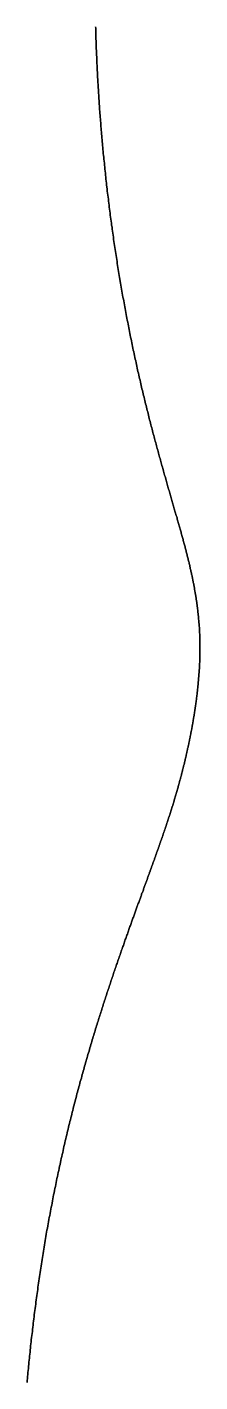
# Model space of a CAD drawing. Header units: inches. Extents: x 130170 to 284068, y 377793 to 804530.
# Drawn here: x 248846.7 to 248861.8, y 747693 to 747811.2 of the extents above; entities that cross this region are included whole.
import ezdxf

# ---------------------------------------------------------------- set-up
doc = ezdxf.new("R2010")
doc.units = ezdxf.units.IN
doc.header["$MEASUREMENT"] = 0
doc.layers.add('muni_il', color=7, linetype='Continuous')

msp = doc.modelspace()

# ---------------------------------------------------------------- linework, layer by layer
at = {"layer": 'muni_il'}
for points in [[(248852.66, 747811.19), (248852.67, 747811.06), (248852.67, 747810.93), (248852.67, 747810.79), (248852.68, 747810.66), (248852.68, 747810.52), (248852.68, 747810.39), (248852.69, 747810.25), (248852.69, 747810.11), (248852.7, 747809.97), (248852.7, 747809.84), (248852.71, 747809.7), (248852.71, 747809.56), (248852.72, 747809.42), (248852.72, 747809.28), (248852.73, 747809.13), (248852.73, 747808.99), (248852.74, 747808.85), (248852.74, 747808.71), (248852.75, 747808.56), (248852.76, 747808.42), (248852.76, 747808.27), (248852.77, 747808.12), (248852.77, 747807.98), (248852.78, 747807.83), (248852.79, 747807.68), (248852.8, 747807.53), (248852.8, 747807.39), (248852.81, 747807.24), (248852.82, 747807.09), (248852.83, 747806.93), (248852.83, 747806.78), (248852.84, 747806.63), (248852.85, 747806.48), (248852.86, 747806.33), (248852.87, 747806.17), (248852.88, 747806.02), (248852.89, 747805.86), (248852.9, 747805.71), (248852.91, 747805.55), (248852.92, 747805.4), (248852.93, 747805.24), (248852.94, 747805.08), (248852.95, 747804.92), (248852.96, 747804.77), (248852.97, 747804.61), (248852.98, 747804.45), (248852.99, 747804.29), (248853, 747804.13), (248853.01, 747803.97), (248853.02, 747803.8), (248853.03, 747803.64), (248853.05, 747803.48), (248853.06, 747803.32), (248853.07, 747803.15), (248853.08, 747802.99), (248853.1, 747802.83), (248853.11, 747802.66), (248853.12, 747802.5), (248853.14, 747802.33), (248853.15, 747802.17), (248853.16, 747802), (248853.18, 747801.83), (248853.19, 747801.67), (248853.21, 747801.5), (248853.22, 747801.33), (248853.24, 747801.16), (248853.25, 747801), (248853.27, 747800.83), (248853.28, 747800.66), (248853.3, 747800.49), (248853.32, 747800.32), (248853.33, 747800.15), (248853.35, 747799.98), (248853.37, 747799.81), (248853.38, 747799.64), (248853.4, 747799.46), (248853.42, 747799.29), (248853.43, 747799.12), (248853.45, 747798.95), (248853.47, 747798.78), (248853.49, 747798.6), (248853.51, 747798.43), (248853.53, 747798.26), (248853.54, 747798.09), (248853.56, 747797.91), (248853.58, 747797.74), (248853.6, 747797.56), (248853.62, 747797.39), (248853.64, 747797.22), (248853.66, 747797.04), (248853.68, 747796.87), (248853.7, 747796.69), (248853.72, 747796.52), (248853.75, 747796.34), (248853.77, 747796.17), (248853.79, 747795.99), (248853.81, 747795.82), (248853.83, 747795.64), (248853.85, 747795.47), (248853.88, 747795.29), (248853.9, 747795.11), (248853.92, 747794.94), (248853.94, 747794.76), (248853.97, 747794.59), (248853.99, 747794.41), (248854.01, 747794.24), (248854.04, 747794.06), (248854.06, 747793.88), (248854.09, 747793.71), (248854.11, 747793.53), (248854.13, 747793.36), (248854.16, 747793.18), (248854.18, 747793.01), (248854.21, 747792.83), (248854.23, 747792.65), (248854.26, 747792.48), (248854.29, 747792.3), (248854.31, 747792.13), (248854.34, 747791.95), (248854.36, 747791.78), (248854.39, 747791.6), (248854.42, 747791.43), (248854.44, 747791.25), (248854.47, 747791.08), (248854.5, 747790.9), (248854.53, 747790.73), (248854.55, 747790.55), (248854.58, 747790.38), (248854.61, 747790.21), (248854.64, 747790.03), (248854.67, 747789.86), (248854.69, 747789.68), (248854.72, 747789.51), (248854.75, 747789.34), (248854.78, 747789.17), (248854.81, 747788.99), (248854.84, 747788.82), (248854.87, 747788.65), (248854.9, 747788.48), (248854.93, 747788.31), (248854.96, 747788.13), (248854.99, 747787.96), (248855.02, 747787.79), (248855.05, 747787.62), (248855.08, 747787.45), (248855.11, 747787.28), (248855.14, 747787.11), (248855.17, 747786.94), (248855.2, 747786.78), (248855.23, 747786.61), (248855.27, 747786.44), (248855.3, 747786.27), (248855.33, 747786.1), (248855.36, 747785.94), (248855.39, 747785.77), (248855.42, 747785.6), (248855.46, 747785.44), (248855.49, 747785.27), (248855.52, 747785.11), (248855.55, 747784.94), (248855.59, 747784.78), (248855.62, 747784.61), (248855.65, 747784.45), (248855.69, 747784.29), (248855.72, 747784.12), (248855.75, 747783.96), (248855.78, 747783.8), (248855.82, 747783.64), (248855.85, 747783.48), (248855.89, 747783.32), (248855.92, 747783.16), (248855.95, 747783), (248855.99, 747782.84), (248856.02, 747782.68), (248856.05, 747782.52), (248856.09, 747782.36), (248856.12, 747782.21), (248856.16, 747782.05), (248856.19, 747781.89), (248856.23, 747781.74), (248856.26, 747781.58), (248856.29, 747781.43), (248856.33, 747781.27), (248856.36, 747781.12), (248856.4, 747780.97), (248856.43, 747780.82), (248856.47, 747780.66), (248856.5, 747780.51), (248856.54, 747780.36), (248856.57, 747780.21), (248856.61, 747780.06), (248856.64, 747779.91), (248856.68, 747779.76), (248856.71, 747779.61), (248856.75, 747779.47), (248856.78, 747779.32), (248856.82, 747779.17), (248856.85, 747779.03), (248856.89, 747778.88), (248856.92, 747778.73), (248856.96, 747778.59), (248856.99, 747778.45), (248857.03, 747778.3), (248857.06, 747778.16), (248857.1, 747778.02), (248857.14, 747777.88), (248857.17, 747777.74), (248857.21, 747777.6), (248857.24, 747777.46), (248857.28, 747777.32), (248857.31, 747777.18), (248857.35, 747777.04), (248857.38, 747776.9), (248857.42, 747776.76), (248857.45, 747776.63), (248857.49, 747776.49), (248857.52, 747776.36), (248857.56, 747776.22), (248857.59, 747776.09), (248857.63, 747775.95), (248857.66, 747775.82), (248857.7, 747775.69), (248857.73, 747775.56), (248857.77, 747775.43), (248857.8, 747775.3), (248857.84, 747775.17), (248857.87, 747775.04), (248857.91, 747774.91), (248857.94, 747774.78), (248857.98, 747774.65), (248858.01, 747774.52), (248858.05, 747774.4), (248858.08, 747774.27), (248858.11, 747774.15), (248858.15, 747774.02), (248858.18, 747773.9), (248858.22, 747773.77), (248858.25, 747773.65), (248858.29, 747773.53), (248858.32, 747773.4), (248858.35, 747773.28), (248858.39, 747773.16), (248858.42, 747773.04), (248858.45, 747772.92), (248858.49, 747772.8), (248858.52, 747772.68), (248858.56, 747772.57), (248858.59, 747772.45), (248858.62, 747772.33), (248858.65, 747772.21), (248858.69, 747772.1), (248858.72, 747771.98), (248858.75, 747771.87), (248858.79, 747771.75), (248858.82, 747771.64), (248858.85, 747771.53), (248858.88, 747771.41), (248858.92, 747771.3), (248858.95, 747771.19), (248858.98, 747771.08), (248859.01, 747770.97), (248859.04, 747770.86), (248859.08, 747770.75), (248859.11, 747770.64), (248859.14, 747770.53), (248859.17, 747770.42), (248859.2, 747770.32), (248859.23, 747770.21), (248859.26, 747770.1), (248859.29, 747770), (248859.32, 747769.89), (248859.35, 747769.78), (248859.38, 747769.68), (248859.41, 747769.58), (248859.44, 747769.47), (248859.47, 747769.37), (248859.5, 747769.27), (248859.53, 747769.16), (248859.56, 747769.06), (248859.59, 747768.96), (248859.62, 747768.86), (248859.65, 747768.76), (248859.68, 747768.66), (248859.71, 747768.56), (248859.74, 747768.46), (248859.77, 747768.36), (248859.79, 747768.26), (248859.82, 747768.16), (248859.85, 747768.07), (248859.88, 747767.97), (248859.9, 747767.87), (248859.93, 747767.78), (248859.96, 747767.68), (248859.99, 747767.58), (248860.01, 747767.49), (248860.04, 747767.39), (248860.07, 747767.3), (248860.09, 747767.21), (248860.12, 747767.11), (248860.14, 747767.02), (248860.17, 747766.93), (248860.2, 747766.83), (248860.22, 747766.74), (248860.25, 747766.65), (248860.27, 747766.56), (248860.3, 747766.47), (248860.32, 747766.38), (248860.35, 747766.29), (248860.37, 747766.2), (248860.39, 747766.11), (248860.42, 747766.02), (248860.44, 747765.93), (248860.47, 747765.84), (248860.49, 747765.75), (248860.51, 747765.66), (248860.54, 747765.57), (248860.56, 747765.49), (248860.58, 747765.4), (248860.6, 747765.31), (248860.63, 747765.23), (248860.65, 747765.14), (248860.67, 747765.05), (248860.69, 747764.97), (248860.71, 747764.88), (248860.73, 747764.8), (248860.75, 747764.71), (248860.78, 747764.63), (248860.8, 747764.54), (248860.82, 747764.46), (248860.84, 747764.37), (248860.86, 747764.29), (248860.88, 747764.21), (248860.9, 747764.12), (248860.91, 747764.04), (248860.93, 747763.96), (248860.95, 747763.87), (248860.97, 747763.79), (248860.99, 747763.71), (248861.01, 747763.63), (248861.03, 747763.55), (248861.04, 747763.46), (248861.06, 747763.38), (248861.08, 747763.3), (248861.1, 747763.22), (248861.11, 747763.14), (248861.13, 747763.06), (248861.15, 747762.98), (248861.16, 747762.9), (248861.18, 747762.82), (248861.19, 747762.74), (248861.21, 747762.66), (248861.23, 747762.58), (248861.24, 747762.5), (248861.26, 747762.42), (248861.27, 747762.34), (248861.29, 747762.26), (248861.3, 747762.18), (248861.31, 747762.1), (248861.33, 747762.03), (248861.34, 747761.95), (248861.35, 747761.87), (248861.37, 747761.79), (248861.38, 747761.71), (248861.39, 747761.64), (248861.41, 747761.56), (248861.42, 747761.48), (248861.43, 747761.4), (248861.44, 747761.33), (248861.45, 747761.25), (248861.47, 747761.17), (248861.48, 747761.09), (248861.49, 747761.02), (248861.5, 747760.94), (248861.51, 747760.86), (248861.52, 747760.79), (248861.53, 747760.71), (248861.54, 747760.64), (248861.55, 747760.56), (248861.56, 747760.48), (248861.57, 747760.41), (248861.58, 747760.33), (248861.59, 747760.26), (248861.6, 747760.18), (248861.6, 747760.1), (248861.61, 747760.03), (248861.62, 747759.95), (248861.63, 747759.88), (248861.64, 747759.8), (248861.64, 747759.73), (248861.65, 747759.65), (248861.66, 747759.58), (248861.66, 747759.5), (248861.67, 747759.43), (248861.68, 747759.35), (248861.68, 747759.28), (248861.69, 747759.2), (248861.7, 747759.13), (248861.7, 747759.05), (248861.71, 747758.98), (248861.71, 747758.9), (248861.72, 747758.83), (248861.72, 747758.76), (248861.73, 747758.68), (248861.73, 747758.61), (248861.73, 747758.53), (248861.74, 747758.46), (248861.74, 747758.39), (248861.74, 747758.31), (248861.75, 747758.24), (248861.75, 747758.16), (248861.75, 747758.09), (248861.76, 747758.02), (248861.76, 747757.94), (248861.76, 747757.87), (248861.76, 747757.8), (248861.77, 747757.72), (248861.77, 747757.65), (248861.77, 747757.58), (248861.77, 747757.5), (248861.77, 747757.43), (248861.77, 747757.36), (248861.77, 747757.28), (248861.77, 747757.21), (248861.77, 747757.14), (248861.77, 747757.06), (248861.77, 747756.99), (248861.77, 747756.92), (248861.77, 747756.85), (248861.77, 747756.77), (248861.77, 747756.7), (248861.77, 747756.63), (248861.77, 747756.56), (248861.77, 747756.48), (248861.77, 747756.41), (248861.77, 747756.34), (248861.76, 747756.27), (248861.76, 747756.19), (248861.76, 747756.12), (248861.76, 747756.05), (248861.76, 747755.98), (248861.75, 747755.91), (248861.75, 747755.83), (248861.75, 747755.76), (248861.74, 747755.69), (248861.74, 747755.62), (248861.74, 747755.55), (248861.73, 747755.48), (248861.73, 747755.41), (248861.73, 747755.33), (248861.72, 747755.26), (248861.72, 747755.19), (248861.71, 747755.12), (248861.71, 747755.05), (248861.71, 747754.98), (248861.7, 747754.91), (248861.7, 747754.84), (248861.69, 747754.77), (248861.69, 747754.7), (248861.68, 747754.63), (248861.68, 747754.56), (248861.67, 747754.49), (248861.66, 747754.42), (248861.66, 747754.35), (248861.65, 747754.28), (248861.65, 747754.21), (248861.64, 747754.14), (248861.63, 747754.07), (248861.63, 747754), (248861.62, 747753.93), (248861.61, 747753.86), (248861.61, 747753.79), (248861.6, 747753.72), (248861.59, 747753.65), (248861.59, 747753.58), (248861.58, 747753.51), (248861.57, 747753.44), (248861.56, 747753.37), (248861.56, 747753.31), (248861.55, 747753.24), (248861.54, 747753.17), (248861.53, 747753.1), (248861.53, 747753.03), (248861.52, 747752.96), (248861.51, 747752.9), (248861.5, 747752.83), (248861.49, 747752.76), (248861.48, 747752.69), (248861.48, 747752.63), (248861.47, 747752.56), (248861.46, 747752.49), (248861.45, 747752.43), (248861.44, 747752.36), (248861.43, 747752.29), (248861.42, 747752.23), (248861.41, 747752.16), (248861.4, 747752.09), (248861.39, 747752.03), (248861.39, 747751.96), (248861.38, 747751.9), (248861.37, 747751.83), (248861.36, 747751.76), (248861.35, 747751.7), (248861.34, 747751.63), (248861.33, 747751.57), (248861.32, 747751.5), (248861.31, 747751.44), (248861.3, 747751.37), (248861.29, 747751.31), (248861.28, 747751.25), (248861.27, 747751.18), (248861.26, 747751.12), (248861.25, 747751.05), (248861.23, 747750.99), (248861.22, 747750.93), (248861.21, 747750.86), (248861.2, 747750.8), (248861.19, 747750.74), (248861.18, 747750.67), (248861.17, 747750.61), (248861.16, 747750.55), (248861.15, 747750.49), (248861.14, 747750.42), (248861.13, 747750.36), (248861.12, 747750.3), (248861.1, 747750.24), (248861.09, 747750.18), (248861.08, 747750.12), (248861.07, 747750.06), (248861.06, 747749.99), (248861.05, 747749.93), (248861.04, 747749.87), (248861.03, 747749.81), (248861.01, 747749.75), (248861, 747749.69), (248860.99, 747749.63), (248860.98, 747749.57), (248860.97, 747749.51), (248860.96, 747749.45), (248860.94, 747749.39), (248860.93, 747749.33), (248860.92, 747749.28), (248860.91, 747749.22), (248860.9, 747749.16), (248860.89, 747749.1), (248860.87, 747749.04), (248860.86, 747748.98), (248860.85, 747748.93), (248860.84, 747748.87), (248860.83, 747748.81), (248860.81, 747748.75), (248860.8, 747748.7), (248860.79, 747748.64), (248860.78, 747748.58), (248860.77, 747748.52), (248860.75, 747748.47), (248860.74, 747748.41), (248860.73, 747748.36), (248860.72, 747748.3), (248860.7, 747748.24), (248860.69, 747748.19), (248860.68, 747748.13), (248860.67, 747748.08), (248860.66, 747748.02), (248860.64, 747747.97), (248860.63, 747747.91), (248860.62, 747747.86), (248860.61, 747747.8), (248860.59, 747747.75), (248860.58, 747747.69), (248860.57, 747747.64), (248860.56, 747747.59), (248860.54, 747747.53), (248860.53, 747747.48), (248860.52, 747747.42), (248860.51, 747747.37), (248860.49, 747747.32), (248860.48, 747747.27), (248860.47, 747747.21), (248860.46, 747747.16), (248860.44, 747747.11), (248860.43, 747747.05), (248860.42, 747747), (248860.41, 747746.95), (248860.39, 747746.9), (248860.38, 747746.85), (248860.37, 747746.79), (248860.35, 747746.74), (248860.34, 747746.69), (248860.33, 747746.64), (248860.32, 747746.59), (248860.3, 747746.54), (248860.29, 747746.49), (248860.28, 747746.44), (248860.26, 747746.39), (248860.25, 747746.33), (248860.24, 747746.28), (248860.23, 747746.23), (248860.21, 747746.18), (248860.2, 747746.13), (248860.19, 747746.08), (248860.17, 747746.03), (248860.16, 747745.98), (248860.15, 747745.93), (248860.14, 747745.88), (248860.12, 747745.83), (248860.11, 747745.78), (248860.1, 747745.74), (248860.08, 747745.69), (248860.07, 747745.64), (248860.06, 747745.59), (248860.04, 747745.54), (248860.03, 747745.49), (248860.02, 747745.44), (248860, 747745.39), (248859.99, 747745.34), (248859.98, 747745.3), (248859.96, 747745.25), (248859.95, 747745.2), (248859.94, 747745.15), (248859.92, 747745.1), (248859.91, 747745.05), (248859.9, 747745), (248859.88, 747744.96), (248859.87, 747744.91), (248859.86, 747744.86), (248859.84, 747744.81), (248859.83, 747744.76), (248859.82, 747744.72), (248859.8, 747744.67), (248859.79, 747744.62), (248859.77, 747744.57), (248859.76, 747744.52), (248859.75, 747744.48), (248859.73, 747744.43), (248859.72, 747744.38), (248859.71, 747744.33), (248859.69, 747744.29), (248859.68, 747744.24), (248859.66, 747744.19), (248859.65, 747744.14), (248859.63, 747744.09), (248859.62, 747744.05), (248859.61, 747744), (248859.59, 747743.95), (248859.58, 747743.9), (248859.56, 747743.86), (248859.55, 747743.81), (248859.53, 747743.76), (248859.52, 747743.71), (248859.51, 747743.66), (248859.49, 747743.62), (248859.48, 747743.57), (248859.46, 747743.52), (248859.45, 747743.47), (248859.43, 747743.43), (248859.42, 747743.38), (248859.4, 747743.33), (248859.39, 747743.28), (248859.37, 747743.23), (248859.36, 747743.18), (248859.34, 747743.14), (248859.33, 747743.09), (248859.31, 747743.04), (248859.3, 747742.99), (248859.28, 747742.94), (248859.27, 747742.89), (248859.25, 747742.85), (248859.24, 747742.8), (248859.22, 747742.75), (248859.2, 747742.7), (248859.19, 747742.65), (248859.17, 747742.6), (248859.16, 747742.55), (248859.14, 747742.5), (248859.13, 747742.45), (248859.11, 747742.4), (248859.09, 747742.35), (248859.08, 747742.3), (248859.06, 747742.25), (248859.04, 747742.2), (248859.03, 747742.15), (248859.01, 747742.1), (248859, 747742.05), (248858.98, 747742), (248858.96, 747741.95), (248858.95, 747741.9), (248858.93, 747741.85), (248858.91, 747741.8), (248858.89, 747741.75), (248858.88, 747741.7), (248858.86, 747741.65), (248858.84, 747741.6), (248858.83, 747741.54), (248858.81, 747741.49), (248858.79, 747741.44), (248858.77, 747741.39), (248858.76, 747741.34), (248858.74, 747741.28), (248858.72, 747741.23), (248858.7, 747741.18), (248858.68, 747741.12), (248858.67, 747741.07), (248858.65, 747741.02), (248858.63, 747740.96), (248858.61, 747740.91), (248858.59, 747740.86), (248858.57, 747740.8), (248858.55, 747740.75), (248858.54, 747740.69), (248858.52, 747740.64), (248858.5, 747740.58), (248858.48, 747740.53), (248858.46, 747740.47), (248858.44, 747740.42), (248858.42, 747740.36), (248858.4, 747740.31), (248858.38, 747740.25), (248858.36, 747740.19), (248858.34, 747740.14), (248858.32, 747740.08), (248858.3, 747740.02), (248858.28, 747739.97), (248858.26, 747739.91), (248858.24, 747739.85), (248858.22, 747739.79), (248858.2, 747739.74), (248858.18, 747739.68), (248858.16, 747739.62), (248858.14, 747739.56), (248858.12, 747739.5), (248858.1, 747739.44), (248858.08, 747739.38), (248858.05, 747739.32), (248858.03, 747739.26), (248858.01, 747739.2), (248857.99, 747739.14), (248857.97, 747739.08), (248857.95, 747739.02), (248857.92, 747738.96), (248857.9, 747738.89), (248857.88, 747738.83), (248857.86, 747738.77), (248857.83, 747738.71), (248857.81, 747738.64), (248857.79, 747738.58), (248857.77, 747738.52), (248857.74, 747738.45), (248857.72, 747738.39), (248857.7, 747738.32), (248857.67, 747738.26), (248857.65, 747738.19), (248857.63, 747738.13), (248857.6, 747738.06), (248857.58, 747738), (248857.55, 747737.93), (248857.53, 747737.86), (248857.51, 747737.8), (248857.48, 747737.73), (248857.46, 747737.66), (248857.43, 747737.59), (248857.41, 747737.52), (248857.38, 747737.45), (248857.36, 747737.39), (248857.33, 747737.32), (248857.31, 747737.25), (248857.28, 747737.18), (248857.25, 747737.11), (248857.23, 747737.04), (248857.2, 747736.96), (248857.18, 747736.89), (248857.15, 747736.82), (248857.12, 747736.75), (248857.1, 747736.68), (248857.07, 747736.6), (248857.04, 747736.53), (248857.02, 747736.46), (248856.99, 747736.38), (248856.96, 747736.31), (248856.94, 747736.23), (248856.91, 747736.16), (248856.88, 747736.08), (248856.85, 747736.01), (248856.83, 747735.93), (248856.8, 747735.85), (248856.77, 747735.78), (248856.74, 747735.7), (248856.71, 747735.62), (248856.68, 747735.54), (248856.66, 747735.46), (248856.63, 747735.39), (248856.6, 747735.31), (248856.57, 747735.23), (248856.54, 747735.15), (248856.51, 747735.07), (248856.48, 747734.98), (248856.45, 747734.9), (248856.42, 747734.82), (248856.39, 747734.74), (248856.36, 747734.66), (248856.33, 747734.57), (248856.3, 747734.49), (248856.27, 747734.41), (248856.24, 747734.32), (248856.21, 747734.24), (248856.18, 747734.15), (248856.15, 747734.06), (248856.11, 747733.98), (248856.08, 747733.89), (248856.05, 747733.81), (248856.02, 747733.72), (248855.99, 747733.63), (248855.96, 747733.54), (248855.92, 747733.45), (248855.89, 747733.36), (248855.86, 747733.27), (248855.83, 747733.18), (248855.79, 747733.09), (248855.76, 747733), (248855.73, 747732.91), (248855.7, 747732.82), (248855.66, 747732.73), (248855.63, 747732.63), (248855.6, 747732.54), (248855.56, 747732.45), (248855.53, 747732.35), (248855.49, 747732.26), (248855.46, 747732.16), (248855.43, 747732.07), (248855.39, 747731.97), (248855.36, 747731.87), (248855.32, 747731.78), (248855.29, 747731.68), (248855.25, 747731.58), (248855.22, 747731.48), (248855.18, 747731.38), (248855.15, 747731.28), (248855.11, 747731.18), (248855.08, 747731.08), (248855.04, 747730.98), (248855.01, 747730.88), (248854.97, 747730.78), (248854.93, 747730.67), (248854.9, 747730.57), (248854.86, 747730.47), (248854.82, 747730.36), (248854.79, 747730.26), (248854.75, 747730.15), (248854.71, 747730.05), (248854.68, 747729.94), (248854.64, 747729.83), (248854.6, 747729.73), (248854.57, 747729.62), (248854.53, 747729.51), (248854.49, 747729.4), (248854.45, 747729.29), (248854.42, 747729.18), (248854.38, 747729.07), (248854.34, 747728.96), (248854.3, 747728.85), (248854.26, 747728.74), (248854.23, 747728.62), (248854.19, 747728.51), (248854.15, 747728.4), (248854.11, 747728.28), (248854.07, 747728.17), (248854.03, 747728.05), (248853.99, 747727.94), (248853.95, 747727.82), (248853.92, 747727.7), (248853.88, 747727.59), (248853.84, 747727.47), (248853.8, 747727.35), (248853.76, 747727.23), (248853.72, 747727.11), (248853.68, 747726.99), (248853.64, 747726.87), (248853.6, 747726.75), (248853.56, 747726.63), (248853.52, 747726.5), (248853.48, 747726.38), (248853.44, 747726.26), (248853.4, 747726.13), (248853.36, 747726.01), (248853.32, 747725.88), (248853.28, 747725.76), (248853.24, 747725.63), (248853.2, 747725.51), (248853.16, 747725.38), (248853.11, 747725.25), (248853.07, 747725.12), (248853.03, 747724.99), (248852.99, 747724.86), (248852.95, 747724.73), (248852.91, 747724.6), (248852.87, 747724.47), (248852.83, 747724.34), (248852.79, 747724.2), (248852.74, 747724.07), (248852.7, 747723.94), (248852.66, 747723.8), (248852.62, 747723.67), (248852.58, 747723.53), (248852.54, 747723.4), (248852.5, 747723.26), (248852.45, 747723.12), (248852.41, 747722.98), (248852.37, 747722.85), (248852.33, 747722.71), (248852.29, 747722.57), (248852.25, 747722.43), (248852.2, 747722.29), (248852.16, 747722.15), (248852.12, 747722), (248852.08, 747721.86), (248852.04, 747721.72), (248851.99, 747721.57), (248851.95, 747721.43), (248851.91, 747721.29), (248851.87, 747721.14), (248851.83, 747721), (248851.78, 747720.85), (248851.74, 747720.7), (248851.7, 747720.55), (248851.66, 747720.41), (248851.62, 747720.26), (248851.57, 747720.11), (248851.53, 747719.96), (248851.49, 747719.81), (248851.45, 747719.66), (248851.41, 747719.51), (248851.36, 747719.35), (248851.32, 747719.2), (248851.28, 747719.05), (248851.24, 747718.89), (248851.2, 747718.74), (248851.16, 747718.59), (248851.11, 747718.43), (248851.07, 747718.27), (248851.03, 747718.12), (248850.99, 747717.96), (248850.95, 747717.8), (248850.91, 747717.65), (248850.87, 747717.49), (248850.82, 747717.33), (248850.78, 747717.17), (248850.74, 747717.01), (248850.7, 747716.85), (248850.66, 747716.69), (248850.62, 747716.53), (248850.58, 747716.36), (248850.54, 747716.2), (248850.5, 747716.04), (248850.46, 747715.87), (248850.41, 747715.71), (248850.37, 747715.55), (248850.33, 747715.38), (248850.29, 747715.22), (248850.25, 747715.05), (248850.21, 747714.88), (248850.17, 747714.72), (248850.13, 747714.55), (248850.09, 747714.38), (248850.05, 747714.21), (248850.01, 747714.04), (248849.97, 747713.87), (248849.93, 747713.7), (248849.89, 747713.53), (248849.86, 747713.36), (248849.82, 747713.19), (248849.78, 747713.02), (248849.74, 747712.85), (248849.7, 747712.68), (248849.66, 747712.5), (248849.62, 747712.33), (248849.58, 747712.16), (248849.55, 747711.98), (248849.51, 747711.81), (248849.47, 747711.63), (248849.43, 747711.46), (248849.4, 747711.28), (248849.36, 747711.11), (248849.32, 747710.93), (248849.28, 747710.76), (248849.25, 747710.58), (248849.21, 747710.4), (248849.17, 747710.22), (248849.14, 747710.05), (248849.1, 747709.87), (248849.06, 747709.69), (248849.03, 747709.51), (248848.99, 747709.33), (248848.96, 747709.15), (248848.92, 747708.97), (248848.89, 747708.79), (248848.85, 747708.61), (248848.82, 747708.43), (248848.78, 747708.25), (248848.75, 747708.07), (248848.71, 747707.89), (248848.68, 747707.71), (248848.65, 747707.52), (248848.61, 747707.34), (248848.58, 747707.16), (248848.54, 747706.98), (248848.51, 747706.79), (248848.48, 747706.61), (248848.45, 747706.43), (248848.41, 747706.25), (248848.38, 747706.06), (248848.35, 747705.88), (248848.32, 747705.7), (248848.29, 747705.51), (248848.25, 747705.33), (248848.22, 747705.14), (248848.19, 747704.96), (248848.16, 747704.77), (248848.13, 747704.59), (248848.1, 747704.41), (248848.07, 747704.22), (248848.04, 747704.04), (248848.01, 747703.85), (248847.98, 747703.67), (248847.95, 747703.48), (248847.92, 747703.3), (248847.9, 747703.11), (248847.87, 747702.93), (248847.84, 747702.74), (248847.81, 747702.56), (248847.78, 747702.37), (248847.76, 747702.19), (248847.73, 747702), (248847.7, 747701.82), (248847.67, 747701.63), (248847.65, 747701.45), (248847.62, 747701.26), (248847.6, 747701.08), (248847.57, 747700.89), (248847.54, 747700.71), (248847.52, 747700.53), (248847.49, 747700.34), (248847.47, 747700.16), (248847.44, 747699.97), (248847.42, 747699.79), (248847.4, 747699.61), (248847.37, 747699.42), (248847.35, 747699.24), (248847.33, 747699.05), (248847.3, 747698.87), (248847.28, 747698.69), (248847.26, 747698.51), (248847.23, 747698.32), (248847.21, 747698.14), (248847.19, 747697.96), (248847.17, 747697.78), (248847.15, 747697.59), (248847.13, 747697.41), (248847.1, 747697.23), (248847.08, 747697.05), (248847.06, 747696.87), (248847.04, 747696.69), (248847.02, 747696.51), (248847, 747696.33), (248846.98, 747696.15), (248846.96, 747695.97), (248846.94, 747695.79), (248846.93, 747695.61), (248846.91, 747695.43), (248846.89, 747695.25), (248846.87, 747695.07), (248846.85, 747694.9), (248846.83, 747694.72), (248846.82, 747694.54), (248846.8, 747694.37), (248846.78, 747694.19), (248846.76, 747694.01), (248846.75, 747693.84), (248846.73, 747693.66), (248846.71, 747693.49), (248846.7, 747693.31), (248846.68, 747693.14), (248846.67, 747692.97)], [(248846.67, 747692.97), (248846.68, 747693.14), (248846.7, 747693.31), (248846.71, 747693.49), (248846.73, 747693.66), (248846.75, 747693.84), (248846.76, 747694.01), (248846.78, 747694.19), (248846.8, 747694.37), (248846.82, 747694.54), (248846.83, 747694.72), (248846.85, 747694.9), (248846.87, 747695.07), (248846.89, 747695.25), (248846.91, 747695.43), (248846.93, 747695.61), (248846.94, 747695.79), (248846.96, 747695.97), (248846.98, 747696.15), (248847, 747696.33), (248847.02, 747696.51), (248847.04, 747696.69), (248847.06, 747696.87), (248847.08, 747697.05), (248847.1, 747697.23), (248847.13, 747697.41), (248847.15, 747697.59), (248847.17, 747697.78), (248847.19, 747697.96), (248847.21, 747698.14), (248847.23, 747698.32), (248847.26, 747698.51), (248847.28, 747698.69), (248847.3, 747698.87), (248847.33, 747699.05), (248847.35, 747699.24), (248847.37, 747699.42), (248847.4, 747699.61), (248847.42, 747699.79), (248847.44, 747699.97), (248847.47, 747700.16), (248847.49, 747700.34), (248847.52, 747700.53), (248847.54, 747700.71), (248847.57, 747700.89), (248847.6, 747701.08), (248847.62, 747701.26), (248847.65, 747701.45), (248847.67, 747701.63), (248847.7, 747701.82), (248847.73, 747702), (248847.76, 747702.19), (248847.78, 747702.37), (248847.81, 747702.56), (248847.84, 747702.74), (248847.87, 747702.93), (248847.9, 747703.11), (248847.92, 747703.3), (248847.95, 747703.48), (248847.98, 747703.67), (248848.01, 747703.85), (248848.04, 747704.04), (248848.07, 747704.22), (248848.1, 747704.41), (248848.13, 747704.59), (248848.16, 747704.77), (248848.19, 747704.96), (248848.22, 747705.14), (248848.25, 747705.33), (248848.29, 747705.51), (248848.32, 747705.7), (248848.35, 747705.88), (248848.38, 747706.06), (248848.41, 747706.25), (248848.45, 747706.43), (248848.48, 747706.61), (248848.51, 747706.79), (248848.54, 747706.98), (248848.58, 747707.16), (248848.61, 747707.34), (248848.65, 747707.52), (248848.68, 747707.71), (248848.71, 747707.89), (248848.75, 747708.07), (248848.78, 747708.25), (248848.82, 747708.43), (248848.85, 747708.61), (248848.89, 747708.79), (248848.92, 747708.97), (248848.96, 747709.15), (248848.99, 747709.33), (248849.03, 747709.51), (248849.06, 747709.69), (248849.1, 747709.87), (248849.14, 747710.05), (248849.17, 747710.22), (248849.21, 747710.4), (248849.25, 747710.58), (248849.28, 747710.76), (248849.32, 747710.93), (248849.36, 747711.11), (248849.4, 747711.28), (248849.43, 747711.46), (248849.47, 747711.63), (248849.51, 747711.81), (248849.55, 747711.98), (248849.58, 747712.16), (248849.62, 747712.33), (248849.66, 747712.5), (248849.7, 747712.68), (248849.74, 747712.85), (248849.78, 747713.02), (248849.82, 747713.19), (248849.86, 747713.36), (248849.89, 747713.53), (248849.93, 747713.7), (248849.97, 747713.87), (248850.01, 747714.04), (248850.05, 747714.21), (248850.09, 747714.38), (248850.13, 747714.55), (248850.17, 747714.72), (248850.21, 747714.88), (248850.25, 747715.05), (248850.29, 747715.22), (248850.33, 747715.38), (248850.37, 747715.55), (248850.41, 747715.71), (248850.46, 747715.87), (248850.5, 747716.04), (248850.54, 747716.2), (248850.58, 747716.36), (248850.62, 747716.53), (248850.66, 747716.69), (248850.7, 747716.85), (248850.74, 747717.01), (248850.78, 747717.17), (248850.82, 747717.33), (248850.87, 747717.49), (248850.91, 747717.65), (248850.95, 747717.8), (248850.99, 747717.96), (248851.03, 747718.12), (248851.07, 747718.27), (248851.11, 747718.43), (248851.16, 747718.59), (248851.2, 747718.74), (248851.24, 747718.89), (248851.28, 747719.05), (248851.32, 747719.2), (248851.36, 747719.35), (248851.41, 747719.51), (248851.45, 747719.66), (248851.49, 747719.81), (248851.53, 747719.96), (248851.57, 747720.11), (248851.62, 747720.26), (248851.66, 747720.41), (248851.7, 747720.55), (248851.74, 747720.7), (248851.78, 747720.85), (248851.83, 747721), (248851.87, 747721.14), (248851.91, 747721.29), (248851.95, 747721.43), (248851.99, 747721.57), (248852.04, 747721.72), (248852.08, 747721.86), (248852.12, 747722), (248852.16, 747722.15), (248852.2, 747722.29), (248852.25, 747722.43), (248852.29, 747722.57), (248852.33, 747722.71), (248852.37, 747722.85), (248852.41, 747722.98), (248852.45, 747723.12), (248852.5, 747723.26), (248852.54, 747723.4), (248852.58, 747723.53), (248852.62, 747723.67), (248852.66, 747723.8), (248852.7, 747723.94), (248852.74, 747724.07), (248852.79, 747724.2), (248852.83, 747724.34), (248852.87, 747724.47), (248852.91, 747724.6), (248852.95, 747724.73), (248852.99, 747724.86), (248853.03, 747724.99), (248853.07, 747725.12), (248853.11, 747725.25), (248853.16, 747725.38), (248853.2, 747725.51), (248853.24, 747725.63), (248853.28, 747725.76), (248853.32, 747725.88), (248853.36, 747726.01), (248853.4, 747726.13), (248853.44, 747726.26), (248853.48, 747726.38), (248853.52, 747726.5), (248853.56, 747726.63), (248853.6, 747726.75), (248853.64, 747726.87), (248853.68, 747726.99), (248853.72, 747727.11), (248853.76, 747727.23), (248853.8, 747727.35), (248853.84, 747727.47), (248853.88, 747727.59), (248853.92, 747727.7), (248853.95, 747727.82), (248853.99, 747727.94), (248854.03, 747728.05), (248854.07, 747728.17), (248854.11, 747728.28), (248854.15, 747728.4), (248854.19, 747728.51), (248854.23, 747728.62), (248854.26, 747728.74), (248854.3, 747728.85), (248854.34, 747728.96), (248854.38, 747729.07), (248854.42, 747729.18), (248854.45, 747729.29), (248854.49, 747729.4), (248854.53, 747729.51), (248854.57, 747729.62), (248854.6, 747729.73), (248854.64, 747729.83), (248854.68, 747729.94), (248854.71, 747730.05), (248854.75, 747730.15), (248854.79, 747730.26), (248854.82, 747730.36), (248854.86, 747730.47), (248854.9, 747730.57), (248854.93, 747730.67), (248854.97, 747730.78), (248855.01, 747730.88), (248855.04, 747730.98), (248855.08, 747731.08), (248855.11, 747731.18), (248855.15, 747731.28), (248855.18, 747731.38), (248855.22, 747731.48), (248855.25, 747731.58), (248855.29, 747731.68), (248855.32, 747731.78), (248855.36, 747731.87), (248855.39, 747731.97), (248855.43, 747732.07), (248855.46, 747732.16), (248855.49, 747732.26), (248855.53, 747732.35), (248855.56, 747732.45), (248855.6, 747732.54), (248855.63, 747732.63), (248855.66, 747732.73), (248855.7, 747732.82), (248855.73, 747732.91), (248855.76, 747733), (248855.79, 747733.09), (248855.83, 747733.18), (248855.86, 747733.27), (248855.89, 747733.36), (248855.92, 747733.45), (248855.96, 747733.54), (248855.99, 747733.63), (248856.02, 747733.72), (248856.05, 747733.81), (248856.08, 747733.89), (248856.11, 747733.98), (248856.15, 747734.06), (248856.18, 747734.15), (248856.21, 747734.24), (248856.24, 747734.32), (248856.27, 747734.41), (248856.3, 747734.49), (248856.33, 747734.57), (248856.36, 747734.66), (248856.39, 747734.74), (248856.42, 747734.82), (248856.45, 747734.9), (248856.48, 747734.98), (248856.51, 747735.07), (248856.54, 747735.15), (248856.57, 747735.23), (248856.6, 747735.31), (248856.63, 747735.39), (248856.66, 747735.46), (248856.68, 747735.54), (248856.71, 747735.62), (248856.74, 747735.7), (248856.77, 747735.78), (248856.8, 747735.85), (248856.83, 747735.93), (248856.85, 747736.01), (248856.88, 747736.08), (248856.91, 747736.16), (248856.94, 747736.23), (248856.96, 747736.31), (248856.99, 747736.38), (248857.02, 747736.46), (248857.04, 747736.53), (248857.07, 747736.6), (248857.1, 747736.68), (248857.12, 747736.75), (248857.15, 747736.82), (248857.18, 747736.89), (248857.2, 747736.96), (248857.23, 747737.04), (248857.25, 747737.11), (248857.28, 747737.18), (248857.31, 747737.25), (248857.33, 747737.32), (248857.36, 747737.39), (248857.38, 747737.45), (248857.41, 747737.52), (248857.43, 747737.59), (248857.46, 747737.66), (248857.48, 747737.73), (248857.51, 747737.8), (248857.53, 747737.86), (248857.55, 747737.93), (248857.58, 747738), (248857.6, 747738.06), (248857.63, 747738.13), (248857.65, 747738.19), (248857.67, 747738.26), (248857.7, 747738.32), (248857.72, 747738.39), (248857.74, 747738.45), (248857.77, 747738.52), (248857.79, 747738.58), (248857.81, 747738.64), (248857.83, 747738.71), (248857.86, 747738.77), (248857.88, 747738.83), (248857.9, 747738.89), (248857.92, 747738.96), (248857.95, 747739.02), (248857.97, 747739.08), (248857.99, 747739.14), (248858.01, 747739.2), (248858.03, 747739.26), (248858.05, 747739.32), (248858.08, 747739.38), (248858.1, 747739.44), (248858.12, 747739.5), (248858.14, 747739.56), (248858.16, 747739.62), (248858.18, 747739.68), (248858.2, 747739.74), (248858.22, 747739.79), (248858.24, 747739.85), (248858.26, 747739.91), (248858.28, 747739.97), (248858.3, 747740.02), (248858.32, 747740.08), (248858.34, 747740.14), (248858.36, 747740.19), (248858.38, 747740.25), (248858.4, 747740.31), (248858.42, 747740.36), (248858.44, 747740.42), (248858.46, 747740.47), (248858.48, 747740.53), (248858.5, 747740.58), (248858.52, 747740.64), (248858.54, 747740.69), (248858.55, 747740.75), (248858.57, 747740.8), (248858.59, 747740.86), (248858.61, 747740.91), (248858.63, 747740.96), (248858.65, 747741.02), (248858.67, 747741.07), (248858.68, 747741.12), (248858.7, 747741.18), (248858.72, 747741.23), (248858.74, 747741.28), (248858.76, 747741.34), (248858.77, 747741.39), (248858.79, 747741.44), (248858.81, 747741.49), (248858.83, 747741.54), (248858.84, 747741.6), (248858.86, 747741.65), (248858.88, 747741.7), (248858.89, 747741.75), (248858.91, 747741.8), (248858.93, 747741.85), (248858.95, 747741.9), (248858.96, 747741.95), (248858.98, 747742), (248859, 747742.05), (248859.01, 747742.1), (248859.03, 747742.15), (248859.04, 747742.2), (248859.06, 747742.25), (248859.08, 747742.3), (248859.09, 747742.35), (248859.11, 747742.4), (248859.13, 747742.45), (248859.14, 747742.5), (248859.16, 747742.55), (248859.17, 747742.6), (248859.19, 747742.65), (248859.2, 747742.7), (248859.22, 747742.75), (248859.24, 747742.8), (248859.25, 747742.85), (248859.27, 747742.89), (248859.28, 747742.94), (248859.3, 747742.99), (248859.31, 747743.04), (248859.33, 747743.09), (248859.34, 747743.14), (248859.36, 747743.18), (248859.37, 747743.23), (248859.39, 747743.28), (248859.4, 747743.33), (248859.42, 747743.38), (248859.43, 747743.43), (248859.45, 747743.47), (248859.46, 747743.52), (248859.48, 747743.57), (248859.49, 747743.62), (248859.51, 747743.66), (248859.52, 747743.71), (248859.53, 747743.76), (248859.55, 747743.81), (248859.56, 747743.86), (248859.58, 747743.9), (248859.59, 747743.95), (248859.61, 747744), (248859.62, 747744.05), (248859.63, 747744.09), (248859.65, 747744.14), (248859.66, 747744.19), (248859.68, 747744.24), (248859.69, 747744.29), (248859.71, 747744.33), (248859.72, 747744.38), (248859.73, 747744.43), (248859.75, 747744.48), (248859.76, 747744.52), (248859.77, 747744.57), (248859.79, 747744.62), (248859.8, 747744.67), (248859.82, 747744.72), (248859.83, 747744.76), (248859.84, 747744.81), (248859.86, 747744.86), (248859.87, 747744.91), (248859.88, 747744.96), (248859.9, 747745), (248859.91, 747745.05), (248859.92, 747745.1), (248859.94, 747745.15), (248859.95, 747745.2), (248859.96, 747745.25), (248859.98, 747745.3), (248859.99, 747745.34), (248860, 747745.39), (248860.02, 747745.44), (248860.03, 747745.49), (248860.04, 747745.54), (248860.06, 747745.59), (248860.07, 747745.64), (248860.08, 747745.69), (248860.1, 747745.74), (248860.11, 747745.78), (248860.12, 747745.83), (248860.14, 747745.88), (248860.15, 747745.93), (248860.16, 747745.98), (248860.17, 747746.03), (248860.19, 747746.08), (248860.2, 747746.13), (248860.21, 747746.18), (248860.23, 747746.23), (248860.24, 747746.28), (248860.25, 747746.33), (248860.26, 747746.39), (248860.28, 747746.44), (248860.29, 747746.49), (248860.3, 747746.54), (248860.32, 747746.59), (248860.33, 747746.64), (248860.34, 747746.69), (248860.35, 747746.74), (248860.37, 747746.79), (248860.38, 747746.85), (248860.39, 747746.9), (248860.41, 747746.95), (248860.42, 747747), (248860.43, 747747.05), (248860.44, 747747.11), (248860.46, 747747.16), (248860.47, 747747.21), (248860.48, 747747.27), (248860.49, 747747.32), (248860.51, 747747.37), (248860.52, 747747.42), (248860.53, 747747.48), (248860.54, 747747.53), (248860.56, 747747.59), (248860.57, 747747.64), (248860.58, 747747.69), (248860.59, 747747.75), (248860.61, 747747.8), (248860.62, 747747.86), (248860.63, 747747.91), (248860.64, 747747.97), (248860.66, 747748.02), (248860.67, 747748.08), (248860.68, 747748.13), (248860.69, 747748.19), (248860.7, 747748.24), (248860.72, 747748.3), (248860.73, 747748.36), (248860.74, 747748.41), (248860.75, 747748.47), (248860.77, 747748.52), (248860.78, 747748.58), (248860.79, 747748.64), (248860.8, 747748.7), (248860.81, 747748.75), (248860.83, 747748.81), (248860.84, 747748.87), (248860.85, 747748.93), (248860.86, 747748.98), (248860.87, 747749.04), (248860.89, 747749.1), (248860.9, 747749.16), (248860.91, 747749.22), (248860.92, 747749.28), (248860.93, 747749.33), (248860.94, 747749.39), (248860.96, 747749.45), (248860.97, 747749.51), (248860.98, 747749.57), (248860.99, 747749.63), (248861, 747749.69), (248861.01, 747749.75), (248861.03, 747749.81), (248861.04, 747749.87), (248861.05, 747749.93), (248861.06, 747749.99), (248861.07, 747750.06), (248861.08, 747750.12), (248861.09, 747750.18), (248861.1, 747750.24), (248861.12, 747750.3), (248861.13, 747750.36), (248861.14, 747750.42), (248861.15, 747750.49), (248861.16, 747750.55), (248861.17, 747750.61), (248861.18, 747750.67), (248861.19, 747750.74), (248861.2, 747750.8), (248861.21, 747750.86), (248861.22, 747750.93), (248861.23, 747750.99), (248861.25, 747751.05), (248861.26, 747751.12), (248861.27, 747751.18), (248861.28, 747751.25), (248861.29, 747751.31), (248861.3, 747751.37), (248861.31, 747751.44), (248861.32, 747751.5), (248861.33, 747751.57), (248861.34, 747751.63), (248861.35, 747751.7), (248861.36, 747751.76), (248861.37, 747751.83), (248861.38, 747751.9), (248861.39, 747751.96), (248861.39, 747752.03), (248861.4, 747752.09), (248861.41, 747752.16), (248861.42, 747752.23), (248861.43, 747752.29), (248861.44, 747752.36), (248861.45, 747752.43), (248861.46, 747752.49), (248861.47, 747752.56), (248861.48, 747752.63), (248861.48, 747752.69), (248861.49, 747752.76), (248861.5, 747752.83), (248861.51, 747752.9), (248861.52, 747752.96), (248861.53, 747753.03), (248861.53, 747753.1), (248861.54, 747753.17), (248861.55, 747753.24), (248861.56, 747753.31), (248861.56, 747753.37), (248861.57, 747753.44), (248861.58, 747753.51), (248861.59, 747753.58), (248861.59, 747753.65), (248861.6, 747753.72), (248861.61, 747753.79), (248861.61, 747753.86), (248861.62, 747753.93), (248861.63, 747754), (248861.63, 747754.07), (248861.64, 747754.14), (248861.65, 747754.21), (248861.65, 747754.28), (248861.66, 747754.35), (248861.66, 747754.42), (248861.67, 747754.49), (248861.68, 747754.56), (248861.68, 747754.63), (248861.69, 747754.7), (248861.69, 747754.77), (248861.7, 747754.84), (248861.7, 747754.91), (248861.71, 747754.98), (248861.71, 747755.05), (248861.71, 747755.12), (248861.72, 747755.19), (248861.72, 747755.26), (248861.73, 747755.33), (248861.73, 747755.41), (248861.73, 747755.48), (248861.74, 747755.55), (248861.74, 747755.62), (248861.74, 747755.69), (248861.75, 747755.76), (248861.75, 747755.83), (248861.75, 747755.91), (248861.76, 747755.98), (248861.76, 747756.05), (248861.76, 747756.12), (248861.76, 747756.19), (248861.76, 747756.27), (248861.77, 747756.34), (248861.77, 747756.41), (248861.77, 747756.48), (248861.77, 747756.56), (248861.77, 747756.63), (248861.77, 747756.7), (248861.77, 747756.77), (248861.77, 747756.85), (248861.77, 747756.92), (248861.77, 747756.99), (248861.77, 747757.06), (248861.77, 747757.14), (248861.77, 747757.21), (248861.77, 747757.28), (248861.77, 747757.36), (248861.77, 747757.43), (248861.77, 747757.5), (248861.77, 747757.58), (248861.77, 747757.65), (248861.77, 747757.72), (248861.76, 747757.8), (248861.76, 747757.87), (248861.76, 747757.94), (248861.76, 747758.02), (248861.75, 747758.09), (248861.75, 747758.16), (248861.75, 747758.24), (248861.74, 747758.31), (248861.74, 747758.39), (248861.74, 747758.46), (248861.73, 747758.53), (248861.73, 747758.61), (248861.73, 747758.68), (248861.72, 747758.76), (248861.72, 747758.83), (248861.71, 747758.9), (248861.71, 747758.98), (248861.7, 747759.05), (248861.7, 747759.13), (248861.69, 747759.2), (248861.68, 747759.28), (248861.68, 747759.35), (248861.67, 747759.43), (248861.66, 747759.5), (248861.66, 747759.58), (248861.65, 747759.65), (248861.64, 747759.73), (248861.64, 747759.8), (248861.63, 747759.88), (248861.62, 747759.95), (248861.61, 747760.03), (248861.6, 747760.1), (248861.6, 747760.18), (248861.59, 747760.26), (248861.58, 747760.33), (248861.57, 747760.41), (248861.56, 747760.48), (248861.55, 747760.56), (248861.54, 747760.64), (248861.53, 747760.71), (248861.52, 747760.79), (248861.51, 747760.86), (248861.5, 747760.94), (248861.49, 747761.02), (248861.48, 747761.09), (248861.47, 747761.17), (248861.45, 747761.25), (248861.44, 747761.33), (248861.43, 747761.4), (248861.42, 747761.48), (248861.41, 747761.56), (248861.39, 747761.64), (248861.38, 747761.71), (248861.37, 747761.79), (248861.35, 747761.87), (248861.34, 747761.95), (248861.33, 747762.03), (248861.31, 747762.1), (248861.3, 747762.18), (248861.29, 747762.26), (248861.27, 747762.34), (248861.26, 747762.42), (248861.24, 747762.5), (248861.23, 747762.58), (248861.21, 747762.66), (248861.19, 747762.74), (248861.18, 747762.82), (248861.16, 747762.9), (248861.15, 747762.98), (248861.13, 747763.06), (248861.11, 747763.14), (248861.1, 747763.22), (248861.08, 747763.3), (248861.06, 747763.38), (248861.04, 747763.46), (248861.03, 747763.55), (248861.01, 747763.63), (248860.99, 747763.71), (248860.97, 747763.79), (248860.95, 747763.87), (248860.93, 747763.96), (248860.91, 747764.04), (248860.9, 747764.12), (248860.88, 747764.21), (248860.86, 747764.29), (248860.84, 747764.37), (248860.82, 747764.46), (248860.8, 747764.54), (248860.78, 747764.63), (248860.75, 747764.71), (248860.73, 747764.8), (248860.71, 747764.88), (248860.69, 747764.97), (248860.67, 747765.05), (248860.65, 747765.14), (248860.63, 747765.23), (248860.6, 747765.31), (248860.58, 747765.4), (248860.56, 747765.49), (248860.54, 747765.57), (248860.51, 747765.66), (248860.49, 747765.75), (248860.47, 747765.84), (248860.44, 747765.93), (248860.42, 747766.02), (248860.39, 747766.11), (248860.37, 747766.2), (248860.35, 747766.29), (248860.32, 747766.38), (248860.3, 747766.47), (248860.27, 747766.56), (248860.25, 747766.65), (248860.22, 747766.74), (248860.2, 747766.83), (248860.17, 747766.93), (248860.14, 747767.02), (248860.12, 747767.11), (248860.09, 747767.21), (248860.07, 747767.3), (248860.04, 747767.39), (248860.01, 747767.49), (248859.99, 747767.58), (248859.96, 747767.68), (248859.93, 747767.78), (248859.9, 747767.87), (248859.88, 747767.97), (248859.85, 747768.07), (248859.82, 747768.16), (248859.79, 747768.26), (248859.77, 747768.36), (248859.74, 747768.46), (248859.71, 747768.56), (248859.68, 747768.66), (248859.65, 747768.76), (248859.62, 747768.86), (248859.59, 747768.96), (248859.56, 747769.06), (248859.53, 747769.16), (248859.5, 747769.27), (248859.47, 747769.37), (248859.44, 747769.47), (248859.41, 747769.58), (248859.38, 747769.68), (248859.35, 747769.78), (248859.32, 747769.89), (248859.29, 747770), (248859.26, 747770.1), (248859.23, 747770.21), (248859.2, 747770.32), (248859.17, 747770.42), (248859.14, 747770.53), (248859.11, 747770.64), (248859.08, 747770.75), (248859.04, 747770.86), (248859.01, 747770.97), (248858.98, 747771.08), (248858.95, 747771.19), (248858.92, 747771.3), (248858.88, 747771.41), (248858.85, 747771.53), (248858.82, 747771.64), (248858.79, 747771.75), (248858.75, 747771.87), (248858.72, 747771.98), (248858.69, 747772.1), (248858.65, 747772.21), (248858.62, 747772.33), (248858.59, 747772.45), (248858.56, 747772.57), (248858.52, 747772.68), (248858.49, 747772.8), (248858.45, 747772.92), (248858.42, 747773.04), (248858.39, 747773.16), (248858.35, 747773.28), (248858.32, 747773.4), (248858.29, 747773.53), (248858.25, 747773.65), (248858.22, 747773.77), (248858.18, 747773.9), (248858.15, 747774.02), (248858.11, 747774.15), (248858.08, 747774.27), (248858.05, 747774.4), (248858.01, 747774.52), (248857.98, 747774.65), (248857.94, 747774.78), (248857.91, 747774.91), (248857.87, 747775.04), (248857.84, 747775.17), (248857.8, 747775.3), (248857.77, 747775.43), (248857.73, 747775.56), (248857.7, 747775.69), (248857.66, 747775.82), (248857.63, 747775.95), (248857.59, 747776.09), (248857.56, 747776.22), (248857.52, 747776.36), (248857.49, 747776.49), (248857.45, 747776.63), (248857.42, 747776.76), (248857.38, 747776.9), (248857.35, 747777.04), (248857.31, 747777.18), (248857.28, 747777.32), (248857.24, 747777.46), (248857.21, 747777.6), (248857.17, 747777.74), (248857.14, 747777.88), (248857.1, 747778.02), (248857.06, 747778.16), (248857.03, 747778.3), (248856.99, 747778.45), (248856.96, 747778.59), (248856.92, 747778.73), (248856.89, 747778.88), (248856.85, 747779.03), (248856.82, 747779.17), (248856.78, 747779.32), (248856.75, 747779.47), (248856.71, 747779.61), (248856.68, 747779.76), (248856.64, 747779.91), (248856.61, 747780.06), (248856.57, 747780.21), (248856.54, 747780.36), (248856.5, 747780.51), (248856.47, 747780.66), (248856.43, 747780.82), (248856.4, 747780.97), (248856.36, 747781.12), (248856.33, 747781.27), (248856.29, 747781.43), (248856.26, 747781.58), (248856.23, 747781.74), (248856.19, 747781.89), (248856.16, 747782.05), (248856.12, 747782.21), (248856.09, 747782.36), (248856.05, 747782.52), (248856.02, 747782.68), (248855.99, 747782.84), (248855.95, 747783), (248855.92, 747783.16), (248855.89, 747783.32), (248855.85, 747783.48), (248855.82, 747783.64), (248855.78, 747783.8), (248855.75, 747783.96), (248855.72, 747784.12), (248855.69, 747784.29), (248855.65, 747784.45), (248855.62, 747784.61), (248855.59, 747784.78), (248855.55, 747784.94), (248855.52, 747785.11), (248855.49, 747785.27), (248855.46, 747785.44), (248855.42, 747785.6), (248855.39, 747785.77), (248855.36, 747785.94), (248855.33, 747786.1), (248855.3, 747786.27), (248855.27, 747786.44), (248855.23, 747786.61), (248855.2, 747786.78), (248855.17, 747786.94), (248855.14, 747787.11), (248855.11, 747787.28), (248855.08, 747787.45), (248855.05, 747787.62), (248855.02, 747787.79), (248854.99, 747787.96), (248854.96, 747788.13), (248854.93, 747788.31), (248854.9, 747788.48), (248854.87, 747788.65), (248854.84, 747788.82), (248854.81, 747788.99), (248854.78, 747789.17), (248854.75, 747789.34), (248854.72, 747789.51), (248854.69, 747789.68), (248854.67, 747789.86), (248854.64, 747790.03), (248854.61, 747790.21), (248854.58, 747790.38), (248854.55, 747790.55), (248854.53, 747790.73), (248854.5, 747790.9), (248854.47, 747791.08), (248854.44, 747791.25), (248854.42, 747791.43), (248854.39, 747791.6), (248854.36, 747791.78), (248854.34, 747791.95), (248854.31, 747792.13), (248854.29, 747792.3), (248854.26, 747792.48), (248854.23, 747792.65), (248854.21, 747792.83), (248854.18, 747793.01), (248854.16, 747793.18), (248854.13, 747793.36), (248854.11, 747793.53), (248854.09, 747793.71), (248854.06, 747793.88), (248854.04, 747794.06), (248854.01, 747794.24), (248853.99, 747794.41), (248853.97, 747794.59), (248853.94, 747794.76), (248853.92, 747794.94), (248853.9, 747795.11), (248853.88, 747795.29), (248853.85, 747795.47), (248853.83, 747795.64), (248853.81, 747795.82), (248853.79, 747795.99), (248853.77, 747796.17), (248853.75, 747796.34), (248853.72, 747796.52), (248853.7, 747796.69), (248853.68, 747796.87), (248853.66, 747797.04), (248853.64, 747797.22), (248853.62, 747797.39), (248853.6, 747797.56), (248853.58, 747797.74), (248853.56, 747797.91), (248853.54, 747798.09), (248853.53, 747798.26), (248853.51, 747798.43), (248853.49, 747798.6), (248853.47, 747798.78), (248853.45, 747798.95), (248853.43, 747799.12), (248853.42, 747799.29), (248853.4, 747799.46), (248853.38, 747799.64), (248853.37, 747799.81), (248853.35, 747799.98), (248853.33, 747800.15), (248853.32, 747800.32), (248853.3, 747800.49), (248853.28, 747800.66), (248853.27, 747800.83), (248853.25, 747801), (248853.24, 747801.16), (248853.22, 747801.33), (248853.21, 747801.5), (248853.19, 747801.67), (248853.18, 747801.83), (248853.16, 747802), (248853.15, 747802.17), (248853.14, 747802.33), (248853.12, 747802.5), (248853.11, 747802.66), (248853.1, 747802.83), (248853.08, 747802.99), (248853.07, 747803.15), (248853.06, 747803.32), (248853.05, 747803.48), (248853.03, 747803.64), (248853.02, 747803.8), (248853.01, 747803.97), (248853, 747804.13), (248852.99, 747804.29), (248852.98, 747804.45), (248852.97, 747804.61), (248852.96, 747804.77), (248852.95, 747804.92), (248852.94, 747805.08), (248852.93, 747805.24), (248852.92, 747805.4), (248852.91, 747805.55), (248852.9, 747805.71), (248852.89, 747805.86), (248852.88, 747806.02), (248852.87, 747806.17), (248852.86, 747806.33), (248852.85, 747806.48), (248852.84, 747806.63), (248852.83, 747806.78), (248852.83, 747806.93), (248852.82, 747807.09), (248852.81, 747807.24), (248852.8, 747807.39), (248852.8, 747807.53), (248852.79, 747807.68), (248852.78, 747807.83), (248852.77, 747807.98), (248852.77, 747808.12), (248852.76, 747808.27), (248852.76, 747808.42), (248852.75, 747808.56), (248852.74, 747808.71), (248852.74, 747808.85), (248852.73, 747808.99), (248852.73, 747809.13), (248852.72, 747809.28), (248852.72, 747809.42), (248852.71, 747809.56), (248852.71, 747809.7), (248852.7, 747809.84), (248852.7, 747809.97), (248852.69, 747810.11), (248852.69, 747810.25), (248852.68, 747810.39), (248852.68, 747810.52), (248852.68, 747810.66), (248852.67, 747810.79), (248852.67, 747810.93), (248852.67, 747811.06), (248852.66, 747811.19)]]:
    msp.add_lwpolyline(points, dxfattribs=at)

doc.saveas('drawing.dxf')
